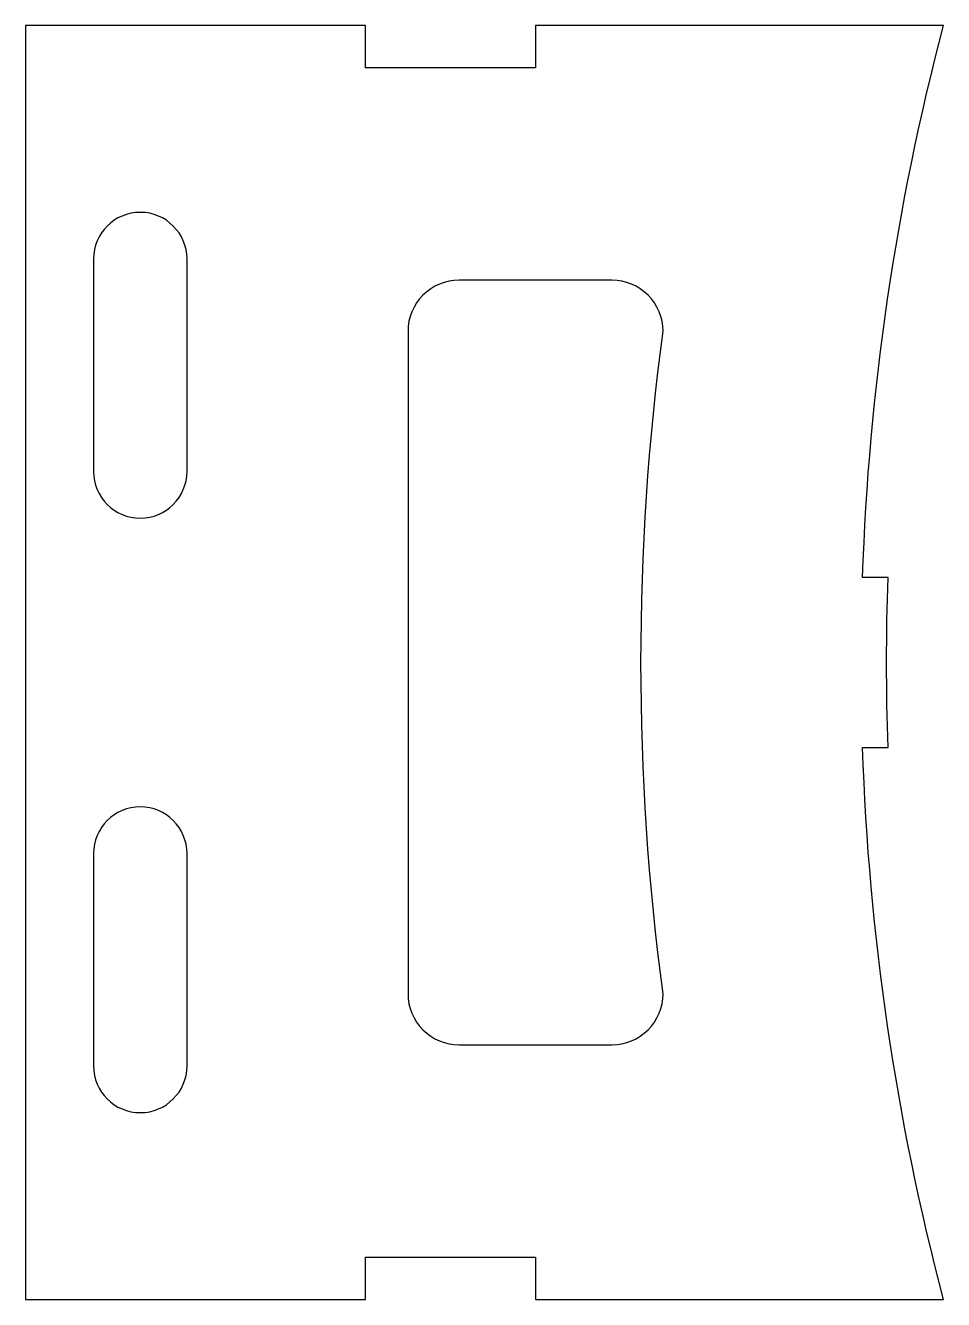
# Model space of a CAD drawing. Extents: x 0 to 108, y 0 to 150.
import ezdxf

# ---------------------------------------------------------------- set-up
doc = ezdxf.new("R2010")
doc.units = 0

msp = doc.modelspace()

# ---------------------------------------------------------------- linework, layer by layer
at = {"layer": '1'}
for points in [[(108, 150), (60, 150), (60, 145), (40, 145), (40, 150), (0, 150), (0, 0), (40, 0), (40, 5), (60, 5), (60, 0), (108, 0, -0.055846), (98.48, 65), (101.48, 65, -0.017128), (101.48, 85), (98.48, 85, -0.055846)], [(19, 122.5, 1), (8, 122.5), (8, 97.5, 1), (19, 97.5)], [(75, 114, 0.414214), (69, 120), (51, 120, 0.414214), (45, 114), (45, 36, 0.414214), (51, 30), (69, 30, 0.414214), (75, 36, -0.066393)], [(19, 52.5, 1), (8, 52.5), (8, 27.5, 1), (19, 27.5)]]:
    msp.add_lwpolyline(points, format="xyb", close=True, dxfattribs=at)

doc.saveas('drawing.dxf')
